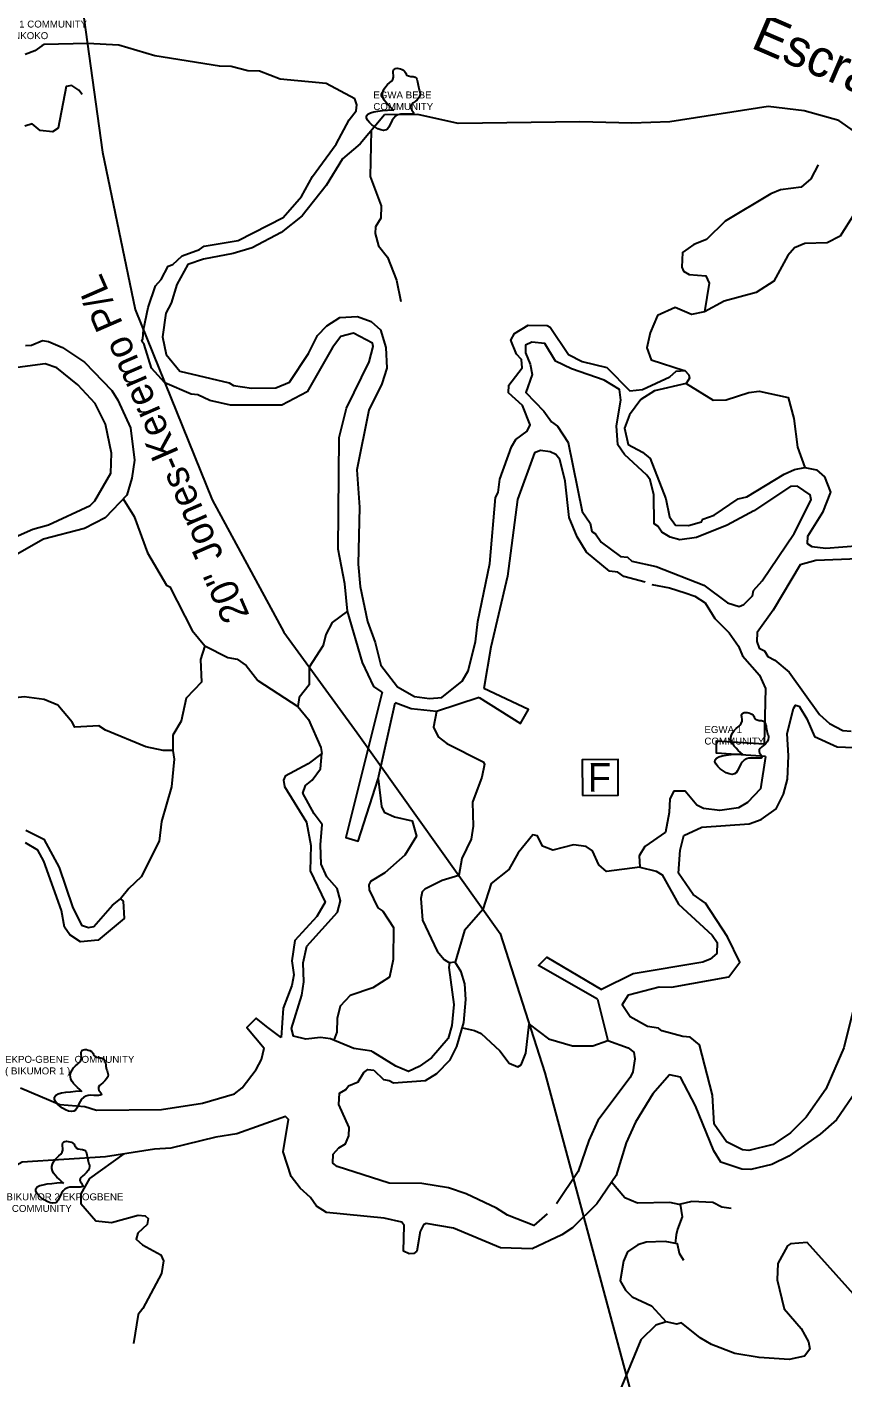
# Model space of a CAD drawing. Header units: metres. Extents: x 321186 to 621985, y 106829 to 204599.
# Drawn here: x 333223 to 337609, y 173789 to 181049 of the extents above; entities that cross this region are included whole.
import ezdxf
from ezdxf.enums import TextEntityAlignment as Align

# ---------------------------------------------------------------- set-up
doc = ezdxf.new("R2010")
doc.units = ezdxf.units.M
doc.header["$MEASUREMENT"] = 0
doc.layers.get('0').update_dxf_attribs({"linetype": 'CONTINUOUS'})
for name, color, linetype in [('13', 7, 'CONTINUOUS'), ('17', 7, 'CONTINUOUS'), ('18', 7, 'CONTINUOUS'), ('8', 7, 'CONTINUOUS')]:
    doc.layers.add(name, color=color, linetype=linetype)
doc.styles.get("Standard").update_dxf_attribs({"font": 'txt', "height": 0.2})

# ---------------------------------------------------------------- blocks, each defined once
blk = doc.blocks.new('FLWSTN')
at = {"layer": '13', "color": 7, "linetype": 'Continuous'}
blk.add_lwpolyline([(-94.8, -97.3), (97.2, -95.2), (95.2, 96.8), (-96.8, 94.7), (-94.8, -97.3)], dxfattribs=at)
blk.add_text('F', height=153.6, rotation=0.61379, dxfattribs=at).set_placement((-4.1, 0), align=Align.MIDDLE)

msp = doc.modelspace()

# ---------------------------------------------------------------- linework, layer by layer
for points in [[(335196.9, 180600.5), (335133.2, 180691.7), (335161.1, 180739.3), (335192.9, 180779), (335192.9, 180818.7), (335252.5, 180810.7), (335264.4, 180790.9), (335308.2, 180779), (335328.1, 180719.5), (335336, 180691.7), (335308.2, 180648.1), (335284.3, 180616.3), (335300.2, 180588.6), (335216.7, 180576.7), (335152.3, 180495.5), (335047.5, 180560.2), (335188.9, 180604.4)], [(337070.1, 177139.7), (337006.5, 177231), (337034.3, 177278.6), (337066.1, 177318.3), (337066.1, 177358), (337125.7, 177350), (337137.7, 177330.2), (337181.4, 177318.3), (337201.3, 177258.8), (337209.2, 177231), (337181.4, 177187.4), (337157.5, 177155.6), (337173.4, 177127.8), (337090, 177115.9), (337025.5, 177034.8), (336920.7, 177099.5), (337062.1, 177143.7)], [(333519, 175327.6), (333455.4, 175418.8), (333483.2, 175466.4), (333515, 175506.1), (333515, 175545.8), (333574.6, 175537.8), (333586.6, 175518), (333630.3, 175506.1), (333650.2, 175446.6), (333658.1, 175418.8), (333630.3, 175375.2), (333606.4, 175343.4), (333622.3, 175315.7), (333538.8, 175303.8), (333474.4, 175222.6), (333369.6, 175287.3), (333511, 175331.5)], [(333419.6, 174834.9), (333356, 174926.1), (333383.8, 174973.7), (333415.6, 175013.4), (333415.6, 175053.1), (333475.3, 175045.1), (333487.2, 175025.3), (333530.9, 175013.4), (333550.8, 174953.9), (333558.7, 174926.1), (333530.9, 174882.5), (333507.1, 174850.7), (333523, 174823), (333439.5, 174811.1), (333375, 174729.9), (333270.2, 174794.6), (333411.6, 174838.8)]]:
    msp.add_spline(points, degree=3)
at = {"layer": '17', "color": 151, "linetype": 'Continuous'}
for points in [[(334995.3, 180631.5), (334985.5, 180662.5), (334831.4, 180745.8), (334582.9, 180768.6), (334473.1, 180811.3), (334410.1, 180814.2), (334319.6, 180836), (334256.6, 180838.7), (333910.4, 180894.8), (333717, 180951.4), (333547.5, 180959.7), (333314.2, 180955.6), (333302.7, 180947.5)], [(334995.3, 180631.5), (334985.5, 180662.5), (334831.4, 180745.8), (334582.9, 180768.6), (334473.1, 180811.3), (334410.1, 180814.2), (334319.6, 180836), (334256.6, 180838.7), (333910.4, 180894.8), (333717, 180951.4), (333547.5, 180959.7), (333314.2, 180955.6), (333302.7, 180947.5)], [(339433.2, 179410.6), (339074.9, 179692), (338823.8, 179829.4), (338574.3, 179938.5), (338554.8, 179958.4), (338500.5, 179977.3), (338194.7, 180134.8), (338060.8, 180233.6), (337850.7, 180359.4), (337764.3, 180421.2), (337716, 180442.3), (337670.2, 180487.4), (337585.7, 180546.1), (337399.7, 180599.2), (337206.9, 180621.2), (336678.4, 180539.9), (336474.2, 180532.4), (336194.6, 180539), (335540, 180530.6), (335324, 180578.5), (335143.6, 180577.6)], [(339433.2, 179410.6), (339074.9, 179692), (338823.8, 179829.4), (338574.3, 179938.5), (338554.8, 179958.4), (338500.5, 179977.3), (338194.7, 180134.8), (338060.8, 180233.6), (337850.7, 180359.4), (337764.3, 180421.2), (337716, 180442.3), (337670.2, 180487.4), (337585.7, 180546.1), (337399.7, 180599.2), (337206.9, 180621.2), (336678.4, 180539.9), (336474.2, 180532.4), (336194.6, 180539), (335540, 180530.6), (335324, 180578.5), (335143.6, 180577.6)], [(337849.5, 176005.1), (337741.2, 175930.9), (337710.3, 175896), (337664.1, 175765.3), (337614.2, 175563.2), (337517.2, 175340.4), (337410.9, 175190.4), (337327, 175106.8), (337232.9, 175044.6), (337102.7, 175012.1), (337068.3, 175014.2), (336983.3, 175058.6), (336916.2, 175153.5), (336907.7, 175309.4), (336836.9, 175579.8), (336787.7, 175620.7), (336747.4, 175623.3), (336635.7, 175655.3), (336619.5, 175667.6), (336616.3, 175668.1)], [(337849.5, 176005.1), (337741.2, 175930.9), (337710.3, 175896), (337664.1, 175765.3), (337614.2, 175563.2), (337517.2, 175340.4), (337410.9, 175190.4), (337327, 175106.8), (337232.9, 175044.6), (337102.7, 175012.1), (337068.3, 175014.2), (336983.3, 175058.6), (336916.2, 175153.5), (336907.7, 175309.4), (336836.9, 175579.8), (336787.7, 175620.7), (336747.4, 175623.3), (336635.7, 175655.3), (336619.5, 175667.6), (336616.3, 175668.1)], [(336288.8, 175824.8), (336344.6, 175602), (336454.9, 175562.6), (336485.2, 175539.3), (336489.6, 175504), (336479.3, 175433.9), (336465.6, 175403.2), (336291.5, 175171.9), (336241.8, 175064.7), (336185.7, 174898.4), (336068.9, 174724.4)], [(336288.8, 175824.8), (336344.6, 175602), (336454.9, 175562.6), (336485.2, 175539.3), (336489.6, 175504), (336479.3, 175433.9), (336465.6, 175403.2), (336291.5, 175171.9), (336241.8, 175064.7), (336185.7, 174898.4), (336068.9, 174724.4)], [(336616.3, 175668.1), (336557.3, 175677.6), (336464.1, 175729.2), (336421.2, 175793.7)], [(336616.3, 175668.1), (336557.3, 175677.6), (336464.1, 175729.2), (336421.2, 175793.7)], [(335083.8, 175540.8), (335076.8, 175545.2), (334979.2, 175559.4), (334854.7, 175612.2), (334801, 175618.6), (334720.5, 175609.5), (334655.6, 175626.1), (334655.6, 175626.3)], [(335083.8, 175540.8), (335076.8, 175545.2), (334979.2, 175559.4), (334854.7, 175612.2), (334801, 175618.6), (334720.5, 175609.5), (334655.6, 175626.1), (334655.6, 175626.3)], [(333293.7, 175303), (333398.9, 175258.5), (333533.2, 175248.8), (333595.5, 175228.4), (333945.1, 175232.6), (334165.5, 175265.1), (334338.3, 175316), (334379.6, 175348.4), (334454, 175446.2), (334483, 175500.4), (334497.9, 175561.8)], [(333293.7, 175303), (333398.9, 175258.5), (333533.2, 175248.8), (333595.5, 175228.4), (333945.1, 175232.6), (334165.5, 175265.1), (334338.3, 175316), (334379.6, 175348.4), (334454, 175446.2), (334483, 175500.4), (334497.9, 175561.8)], [(336019.1, 174671.1), (335947.5, 174609.1), (335806.1, 174664), (335745.9, 174702.4), (335583.8, 174779.5), (335488.7, 174810.3), (335344.2, 174834.6), (335169.8, 174836.2), (334890.1, 174925.7), (334866.4, 174943.8), (334868.3, 174992), (334898.2, 175026.1), (334934.2, 175047.3), (334952, 175090.3), (334953.8, 175134.9), (334899.6, 175258), (334902.1, 175318.9), (334936.4, 175339.3), (334950.7, 175358.9), (335002, 175380.9), (335033.8, 175431.5), (335055, 175446.6), (335086.3, 175442.7)], [(336019.1, 174671.1), (335947.5, 174609.1), (335806.1, 174664), (335745.9, 174702.4), (335583.8, 174779.5), (335488.7, 174810.3), (335344.2, 174834.6), (335169.8, 174836.2), (334890.1, 174925.7), (334866.4, 174943.8), (334868.3, 174992), (334898.2, 175026.1), (334934.2, 175047.3), (334952, 175090.3), (334953.8, 175134.9), (334899.6, 175258), (334902.1, 175318.9), (334936.4, 175339.3), (334950.7, 175358.9), (335002, 175380.9), (335033.8, 175431.5), (335055, 175446.6), (335086.3, 175442.7)], [(337679.6, 175330.2), (337574, 175176.5), (337486, 175098.8), (337317, 174980.5), (337226.9, 174937), (337112.8, 174908.8), (337064.3, 174910.7), (336952.4, 174948), (336913.9, 175009.7), (336816.4, 175250.8), (336735.2, 175405.7), (336675.8, 175418.1), (336585.9, 175315.7), (336493.1, 175163.3), (336442.8, 175053.1), (336388.8, 174877.2), (336285.6, 174724.4), (336154.6, 174596.1), (336096.9, 174557.6), (335937.7, 174483.5), (335767.1, 174488), (335514.4, 174594.1), (335367.7, 174619.4), (335363.9, 174617.3)], [(337679.6, 175330.2), (337574, 175176.5), (337486, 175098.8), (337317, 174980.5), (337226.9, 174937), (337112.8, 174908.8), (337064.3, 174910.7), (336952.4, 174948), (336913.9, 175009.7), (336816.4, 175250.8), (336735.2, 175405.7), (336675.8, 175418.1), (336585.9, 175315.7), (336493.1, 175163.3), (336442.8, 175053.1), (336388.8, 174877.2), (336285.6, 174724.4), (336154.6, 174596.1), (336096.9, 174557.6), (335937.7, 174483.5), (335767.1, 174488), (335514.4, 174594.1), (335367.7, 174619.4), (335363.9, 174617.3)], [(335237.7, 174626), (335142.8, 174648.2), (334832.7, 174678.7), (334777.8, 174712.7), (334746.4, 174758.8), (334691.3, 174809.1), (334641.9, 174871.4), (334599.8, 175003.8), (334627.5, 175177.3), (334611.3, 175193.9), (334350.1, 175100.2), (334237.1, 175082.6), (333995, 175023.3), (333908, 175018.3), (333644.9, 174977.8), (333196.1, 174948), (332933, 174802.5), (332841.7, 174725.3), (332631.5, 174505.5), (332587.5, 174408.3), (332601.3, 174394)], [(335237.7, 174626), (335142.8, 174648.2), (334832.7, 174678.7), (334777.8, 174712.7), (334746.4, 174758.8), (334691.3, 174809.1), (334641.9, 174871.4), (334599.8, 175003.8), (334627.5, 175177.3), (334611.3, 175193.9), (334350.1, 175100.2), (334237.1, 175082.6), (333995, 175023.3), (333908, 175018.3), (333644.9, 174977.8), (333196.1, 174948), (332933, 174802.5), (332841.7, 174725.3), (332631.5, 174505.5), (332587.5, 174408.3), (332601.3, 174394)]]:
    msp.add_lwpolyline(points, dxfattribs=at)
at = {"layer": '18', "color": 143, "linetype": 'Continuous'}
for points in [[(333302.7, 180947.5), (333264.9, 180920.7), (333211.8, 180900.4)], [(333302.7, 180947.5), (333264.9, 180920.7), (333211.8, 180900.4)], [(333519.8, 180686.8), (333501.8, 180710.3), (333463.4, 180734), (333433.2, 180728.9), (333390, 180505.2), (333359.7, 180485.2), (333292.7, 180492.9), (333251, 180528.6), (333211.3, 180516)], [(333519.8, 180686.8), (333501.8, 180710.3), (333463.4, 180734), (333433.2, 180728.9), (333390, 180505.2), (333359.7, 180485.2), (333292.7, 180492.9), (333251, 180528.6), (333211.3, 180516)], [(335131.2, 177474.7), (335087.1, 177505.2), (335025.7, 177633.4), (334945.7, 177909.5), (334930.6, 178057.4), (334895.7, 178243.1), (334901.1, 178842.9), (334939.2, 179000.5), (335061.2, 179249.7), (335083.8, 179331.3), (335080.4, 179349.7), (334976.9, 179404.2), (334910.1, 179386), (334865.1, 179326.7), (334728.6, 179088.9), (334591.5, 179016.2), (334315.6, 179015.9), (334206, 179040.9), (334141.3, 179072.2), (334105.1, 179075.4), (333963.8, 179137.3), (333892.1, 179216.2), (333852.8, 179342.8), (333839.9, 179359.8), (333845.6, 179373.8), (333849.1, 179420.9), (333872.9, 179541.5), (333913, 179657.4), (333942.8, 179691.5), (333981.5, 179764), (334005.8, 179772.7), (334056.8, 179819.5), (334149.3, 179852.9), (334174, 179871.8), (334357.7, 179901.1), (334598.9, 180025.4), (334698.8, 180137.4), (334756.8, 180245.1), (334884.5, 180420), (334954.3, 180550.4), (334991.2, 180598.1), (334995.3, 180631.5)], [(335131.2, 177474.7), (335087.1, 177505.2), (335025.7, 177633.4), (334945.7, 177909.5), (334930.6, 178057.4), (334895.7, 178243.1), (334901.1, 178842.9), (334939.2, 179000.5), (335061.2, 179249.7), (335083.8, 179331.3), (335080.4, 179349.7), (334976.9, 179404.2), (334910.1, 179386), (334865.1, 179326.7), (334728.6, 179088.9), (334591.5, 179016.2), (334315.6, 179015.9), (334206, 179040.9), (334141.3, 179072.2), (334105.1, 179075.4), (333963.8, 179137.3), (333892.1, 179216.2), (333852.8, 179342.8), (333839.9, 179359.8), (333845.6, 179373.8), (333849.1, 179420.9), (333872.9, 179541.5), (333913, 179657.4), (333942.8, 179691.5), (333981.5, 179764), (334005.8, 179772.7), (334056.8, 179819.5), (334149.3, 179852.9), (334174, 179871.8), (334357.7, 179901.1), (334598.9, 180025.4), (334698.8, 180137.4), (334756.8, 180245.1), (334884.5, 180420), (334954.3, 180550.4), (334991.2, 180598.1), (334995.3, 180631.5)], [(335143.6, 180577.6), (335012.9, 180421.2), (334918.2, 180340.5), (334830.8, 180197.6), (334702.3, 180034.3), (334588, 179945.2), (334433, 179861.7), (334331, 179831.4), (334171.7, 179802.1), (334087.7, 179773), (334027.1, 179664.9), (333996.8, 179564.9), (333968.9, 179510.9), (333950.6, 179383.5), (333970.9, 179289.7), (334044, 179198.7), (334309.8, 179136.1), (334332.2, 179122.9), (334429.1, 179108.5), (334559.6, 179109.1), (334633.2, 179141.2), (334736.3, 179294.7), (334784.3, 179390.4), (334834.6, 179442.4), (334904.4, 179487.9), (334999.3, 179493.4), (335073, 179466.7), (335121.9, 179421.9), (335152.2, 179326.6), (335156.6, 179216), (335130.4, 179130.9), (335060.2, 178989.5), (334996.2, 178668.5), (335009, 178469.1), (335002.6, 178161.7), (335012.6, 178042.8), (335052, 177854), (335093.5, 177740.6), (335124.6, 177619.6), (335213.6, 177503.5), (335305.2, 177452), (335385.9, 177440.6), (335453, 177445.7), (335561.3, 177532.9), (335594.8, 177589.9), (335633.3, 177744.5), (335646, 177853.5), (335710.8, 178165), (335740.6, 178521.2), (335754.8, 178548.3), (335763.3, 178619.3), (335826.6, 178792.7), (335851, 178831.7), (335911, 178877.3), (335927.4, 178911), (335885.5, 179014.1), (335811.2, 179083.6), (335812.6, 179124.8), (335884.9, 179217.1), (335880.3, 179261.3), (335853.8, 179290.9), (335822.5, 179365.5), (335843.2, 179402.7), (335915.7, 179446.4), (336017.8, 179445.4), (336034.6, 179436.7), (336133.6, 179288.2), (336206.5, 179251), (336338.9, 179219.9), (336463.6, 179093.5), (336530.2, 179100.7), (336678.7, 179168.2), (336711.7, 179199.8), (336757.8, 179202.9), (336779.5, 179180), (336783.3, 179161.5), (336765.2, 179133.3), (336595.4, 179093.8), (336522, 179046.9), (336461.7, 178965.2), (336434.9, 178893.6), (336434.9, 178893.6), (336453.4, 178804.9), (336531.3, 178764.2), (336573.1, 178729.5), (336656.2, 178513), (336676, 178417), (336709.2, 178371.4), (336779, 178369.5), (336847.4, 178390.1), (336855.4, 178404.4), (336917.2, 178426.5), (337044.6, 178512.5), (337092.3, 178525), (337292.1, 178646.6), (337348.1, 178670.8), (337402.9, 178681.7), (337466.7, 178669.3), (337509.7, 178631.3), (337541.1, 178549.3), (337499.2, 178439.4), (337417.9, 178310.1), (337416.5, 178273.9), (337442.1, 178256.6), (337516.6, 178247.9), (337699.4, 178262.5)], [(335143.6, 180577.6), (335012.9, 180421.2), (334918.2, 180340.5), (334830.8, 180197.6), (334702.3, 180034.3), (334588, 179945.2), (334433, 179861.7), (334331, 179831.4), (334171.7, 179802.1), (334087.7, 179773), (334027.1, 179664.9), (333996.8, 179564.9), (333968.9, 179510.9), (333950.6, 179383.5), (333970.9, 179289.7), (334044, 179198.7), (334309.8, 179136.1), (334332.2, 179122.9), (334429.1, 179108.5), (334559.6, 179109.1), (334633.2, 179141.2), (334736.3, 179294.7), (334784.3, 179390.4), (334834.6, 179442.4), (334904.4, 179487.9), (334999.3, 179493.4), (335073, 179466.7), (335121.9, 179421.9), (335152.2, 179326.6), (335156.6, 179216), (335130.4, 179130.9), (335060.2, 178989.5), (334996.2, 178668.5), (335009, 178469.1), (335002.6, 178161.7), (335012.6, 178042.8), (335052, 177854), (335093.5, 177740.6), (335124.6, 177619.6), (335213.6, 177503.5), (335305.2, 177452), (335385.9, 177440.6), (335453, 177445.7), (335561.3, 177532.9), (335594.8, 177589.9), (335633.3, 177744.5), (335646, 177853.5), (335710.8, 178165), (335740.6, 178521.2), (335754.8, 178548.3), (335763.3, 178619.3), (335826.6, 178792.7), (335851, 178831.7), (335911, 178877.3), (335927.4, 178911), (335885.5, 179014.1), (335811.2, 179083.6), (335812.6, 179124.8), (335884.9, 179217.1), (335880.3, 179261.3), (335853.8, 179290.9), (335822.5, 179365.5), (335843.2, 179402.7), (335915.7, 179446.4), (336017.8, 179445.4), (336034.6, 179436.7), (336133.6, 179288.2), (336206.5, 179251), (336338.9, 179219.9), (336463.6, 179093.5), (336530.2, 179100.7), (336678.7, 179168.2), (336711.7, 179199.8), (336757.8, 179202.9), (336779.5, 179180), (336783.3, 179161.5), (336765.2, 179133.3), (336595.4, 179093.8), (336522, 179046.9), (336461.7, 178965.2), (336434.9, 178893.6), (336434.9, 178893.6), (336453.4, 178804.9), (336531.3, 178764.2), (336573.1, 178729.5), (336656.2, 178513), (336676, 178417), (336709.2, 178371.4), (336779, 178369.5), (336847.4, 178390.1), (336855.4, 178404.4), (336917.2, 178426.5), (337044.6, 178512.5), (337092.3, 178525), (337292.1, 178646.6), (337348.1, 178670.8), (337402.9, 178681.7), (337466.7, 178669.3), (337509.7, 178631.3), (337541.1, 178549.3), (337499.2, 178439.4), (337417.9, 178310.1), (337416.5, 178273.9), (337442.1, 178256.6), (337516.6, 178247.9), (337699.4, 178262.5)], [(335071.9, 180491.8), (335066.7, 180246), (335125.7, 180087), (335124.8, 180022.4), (335096.1, 179975.7), (335094.5, 179939.2), (335112.5, 179872.9), (335160.4, 179811.9), (335208.7, 179689.2), (335231.6, 179573.8)], [(335071.9, 180491.8), (335066.7, 180246), (335125.7, 180087), (335124.8, 180022.4), (335096.1, 179975.7), (335094.5, 179939.2), (335112.5, 179872.9), (335160.4, 179811.9), (335208.7, 179689.2), (335231.6, 179573.8)], [(337475.8, 180307.7), (337436.2, 180232.3), (337383.9, 180188.9), (337273.5, 180174.5), (337220.6, 180152.6), (336975.8, 180005.5), (336875.2, 179907.1), (336807.9, 179880.7), (336745.9, 179837.6), (336742.9, 179758.1), (336751.3, 179736.1), (336782.3, 179719.2), (336871.8, 179711.2), (336889.7, 179671.8), (336864.8, 179517.6)], [(337475.8, 180307.7), (337436.2, 180232.3), (337383.9, 180188.9), (337273.5, 180174.5), (337220.6, 180152.6), (336975.8, 180005.5), (336875.2, 179907.1), (336807.9, 179880.7), (336745.9, 179837.6), (336742.9, 179758.1), (336751.3, 179736.1), (336782.3, 179719.2), (336871.8, 179711.2), (336889.7, 179671.8), (336864.8, 179517.6)], [(337788.3, 180140.9), (337742.2, 180125), (337671.2, 180046.2), (337593.1, 179924.1), (337524.4, 179889.2), (337403.6, 179885.5), (337348.2, 179861.7), (337313.2, 179821), (337236.2, 179682.8), (337142.9, 179622), (336969.9, 179576.2), (336864.8, 179517.6), (336793.7, 179504.2), (336707, 179541), (336611.1, 179498.4), (336572.7, 179404.9), (336554.4, 179325.2), (336577.7, 179259.8), (336754.9, 179202.7)], [(337788.3, 180140.9), (337742.2, 180125), (337671.2, 180046.2), (337593.1, 179924.1), (337524.4, 179889.2), (337403.6, 179885.5), (337348.2, 179861.7), (337313.2, 179821), (337236.2, 179682.8), (337142.9, 179622), (336969.9, 179576.2), (336864.8, 179517.6), (336793.7, 179504.2), (336707, 179541), (336611.1, 179498.4), (336572.7, 179404.9), (336554.4, 179325.2), (336577.7, 179259.8), (336754.9, 179202.7)], [(333215, 179337.7), (333246.6, 179339.4), (333306.2, 179363.5), (333338.4, 179359.4), (333412.6, 179325.8), (333530.9, 179247.9), (333677.9, 179094.9), (333711.3, 179043.8), (333778.1, 178894.4), (333799.8, 178720.7), (333786.7, 178624.3), (333759.5, 178533.2), (333642.8, 178412), (333530.9, 178354), (333311.8, 178296.7), (333119.7, 178186.5)], [(333215, 179337.7), (333246.6, 179339.4), (333306.2, 179363.5), (333338.4, 179359.4), (333412.6, 179325.8), (333530.9, 179247.9), (333677.9, 179094.9), (333711.3, 179043.8), (333778.1, 178894.4), (333799.8, 178720.7), (333786.7, 178624.3), (333759.5, 178533.2), (333642.8, 178412), (333530.9, 178354), (333311.8, 178296.7), (333119.7, 178186.5)], [(337346.1, 178327.4), (337437.4, 178508.3), (337432.6, 178534), (337365, 178582.3), (337326.5, 178579.8), (337130, 178448), (336985.6, 178371.9), (336821, 178305.9), (336731.3, 178293.6), (336679.6, 178307.7), (336635.2, 178333.6), (336614.2, 178366.5), (336593.6, 178379.4), (336592.2, 178535.3), (336572.1, 178615.5), (336554.5, 178641.3), (336433.8, 178752.2), (336397.8, 178802.7), (336391.7, 178905.9), (336414.6, 179043.6), (336407.7, 179100.4), (336324.7, 179151.4), (336150, 179212.8), (336063.6, 179253.4), (336006.3, 179348.6), (335935.8, 179354.6), (335902.9, 179338.4), (335901.3, 179298.3), (335926.4, 179237.9), (335937.1, 179181.3), (335904.6, 179084.1), (336000.6, 178984.2), (336042.6, 178927), (336073.9, 178903.7), (336132.3, 178816.3), (336206.2, 178445.4), (336249.3, 178382.1), (336258.8, 178338.6), (336278.6, 178325.2), (336308.4, 178281), (336413.6, 178204.3), (336450.5, 178199.9), (336474.5, 178178.8), (336604.5, 178150.6), (336860.5, 178050.2), (336988.5, 177955.1), (337050.1, 177935.4), (337075.6, 177946.3), (337122.8, 177992.5), (337127.2, 178019.9), (337174.9, 178071.9), (337346.1, 178327.4)], [(337346.1, 178327.4), (337437.4, 178508.3), (337432.6, 178534), (337365, 178582.3), (337326.5, 178579.8), (337130, 178448), (336985.6, 178371.9), (336821, 178305.9), (336731.3, 178293.6), (336679.6, 178307.7), (336635.2, 178333.6), (336614.2, 178366.5), (336593.6, 178379.4), (336592.2, 178535.3), (336572.1, 178615.5), (336554.5, 178641.3), (336433.8, 178752.2), (336397.8, 178802.7), (336391.7, 178905.9), (336414.6, 179043.6), (336407.7, 179100.4), (336324.7, 179151.4), (336150, 179212.8), (336063.6, 179253.4), (336006.3, 179348.6), (335935.8, 179354.6), (335902.9, 179338.4), (335901.3, 179298.3), (335926.4, 179237.9), (335937.1, 179181.3), (335904.6, 179084.1), (336000.6, 178984.2), (336042.6, 178927), (336073.9, 178903.7), (336132.3, 178816.3), (336206.2, 178445.4), (336249.3, 178382.1), (336258.8, 178338.6), (336278.6, 178325.2), (336308.4, 178281), (336413.6, 178204.3), (336450.5, 178199.9), (336474.5, 178178.8), (336604.5, 178150.6), (336860.5, 178050.2), (336988.5, 177955.1), (337050.1, 177935.4), (337075.6, 177946.3), (337122.8, 177992.5), (337127.2, 178019.9), (337174.9, 178071.9), (337346.1, 178327.4)], [(333113, 178286.9), (333254.7, 178349.7), (333338.7, 178374.5), (333562.6, 178478.1), (333587.7, 178503.5), (333673.9, 178652.1), (333677.5, 178758.2), (333644.6, 178914.3), (333589.4, 179025.7), (333495.7, 179126.6), (333383, 179216.9), (333320.2, 179238.5), (333171.2, 179219.5)], [(333113, 178286.9), (333254.7, 178349.7), (333338.7, 178374.5), (333562.6, 178478.1), (333587.7, 178503.5), (333673.9, 178652.1), (333677.5, 178758.2), (333644.6, 178914.3), (333589.4, 179025.7), (333495.7, 179126.6), (333383, 179216.9), (333320.2, 179238.5), (333171.2, 179219.5)], [(336765.2, 179133.3), (336911.7, 179042.8), (336980.5, 179045.2), (337103.3, 179084.8), (337157.8, 179091.1), (337313.9, 179057.5), (337344, 178945.9), (337363.7, 178791.8), (337402.9, 178681.7)], [(336765.2, 179133.3), (336911.7, 179042.8), (336980.5, 179045.2), (337103.3, 179084.8), (337157.8, 179091.1), (337313.9, 179057.5), (337344, 178945.9), (337363.7, 178791.8), (337402.9, 178681.7)], [(336545.4, 178065.5), (336431, 178096.9), (336399.3, 178119.8), (336352.8, 178125.5), (336230.5, 178226.7), (336180.3, 178309), (336136.5, 178413.3), (336116, 178608.9), (336087.3, 178725.1), (336064.9, 178751.4), (336035.6, 178766.6), (335983.2, 178772.7), (335949.8, 178761.4), (335859, 178509.6), (335806.1, 178097), (335715.8, 177716.3), (335678.1, 177494.4)], [(336545.4, 178065.5), (336431, 178096.9), (336399.3, 178119.8), (336352.8, 178125.5), (336230.5, 178226.7), (336180.3, 178309), (336136.5, 178413.3), (336116, 178608.9), (336087.3, 178725.1), (336064.9, 178751.4), (336035.6, 178766.6), (335983.2, 178772.7), (335949.8, 178761.4), (335859, 178509.6), (335806.1, 178097), (335715.8, 177716.3), (335678.1, 177494.4)], [(333739.6, 178512.5), (333798.3, 178418.6), (333869.4, 178223.4), (333971.8, 178048.7), (333989.5, 178040.1), (334110.6, 177805), (334177.8, 177723.5), (334301.3, 177660), (334352.5, 177652), (334400.5, 177617.9), (334462.5, 177537.4), (334677.5, 177397.8), (334736, 177327.2), (334802.5, 177177.5), (334806.6, 177144.3)], [(333739.6, 178512.5), (333798.3, 178418.6), (333869.4, 178223.4), (333971.8, 178048.7), (333989.5, 178040.1), (334110.6, 177805), (334177.8, 177723.5), (334301.3, 177660), (334352.5, 177652), (334400.5, 177617.9), (334462.5, 177537.4), (334677.5, 177397.8), (334736, 177327.2), (334802.5, 177177.5), (334806.6, 177144.3)], [(337692.3, 178190.9), (337462.2, 178182.5), (337379.3, 178159.1), (337233.8, 177914.9), (337146.7, 177795.3), (337146.2, 177747.1), (337159.1, 177710.2), (337186.7, 177695.8), (337204.5, 177666.5), (337242.7, 177646.9), (337319.1, 177581.1), (337482.8, 177355.2), (337535.8, 177305.8), (337608.7, 177267.7), (337653.2, 177265.6)], [(337692.3, 178190.9), (337462.2, 178182.5), (337379.3, 178159.1), (337233.8, 177914.9), (337146.7, 177795.3), (337146.2, 177747.1), (337159.1, 177710.2), (337186.7, 177695.8), (337204.5, 177666.5), (337242.7, 177646.9), (337319.1, 177581.1), (337482.8, 177355.2), (337535.8, 177305.8), (337608.7, 177267.7), (337653.2, 177265.6)], [(336581.4, 178052.4), (336676.6, 178034.7), (336759.7, 178007.7), (336813.1, 177991), (336867.4, 177953.9), (336919.3, 177869.6), (336996.7, 177792.7), (337046.4, 177721.4), (337069.5, 177670.5), (337159.2, 177565.6), (337191.7, 177494.6), (337184.8, 177196.3)], [(336581.4, 178052.4), (336676.6, 178034.7), (336759.7, 178007.7), (336813.1, 177991), (336867.4, 177953.9), (336919.3, 177869.6), (336996.7, 177792.7), (337046.4, 177721.4), (337069.5, 177670.5), (337159.2, 177565.6), (337191.7, 177494.6), (337184.8, 177196.3)], [(334945.7, 177909.5), (334863.1, 177849.7), (334829.6, 177784.5), (334814.1, 177725.2), (334740, 177608.9), (334738.7, 177514.7), (334684.6, 177446.3), (334677.5, 177397.8)], [(334945.7, 177909.5), (334863.1, 177849.7), (334829.6, 177784.5), (334814.1, 177725.2), (334740, 177608.9), (334738.7, 177514.7), (334684.6, 177446.3), (334677.5, 177397.8)], [(334177.8, 177723.5), (334155.2, 177649.5), (334161.1, 177527.6), (334077.2, 177441.5), (334050.4, 177319.5), (334006.9, 177243.2), (334007.2, 177161.2), (334013.4, 177115.1), (333999.9, 176966.5), (333945.6, 176780.1), (333932.4, 176674.4), (333835.6, 176482.8), (333770.5, 176419.6), (333725.4, 176364.7)], [(334177.8, 177723.5), (334155.2, 177649.5), (334161.1, 177527.6), (334077.2, 177441.5), (334050.4, 177319.5), (334006.9, 177243.2), (334007.2, 177161.2), (334013.4, 177115.1), (333999.9, 176966.5), (333945.6, 176780.1), (333932.4, 176674.4), (333835.6, 176482.8), (333770.5, 176419.6), (333725.4, 176364.7)], [(334007.2, 177161.2), (333955.3, 177160.6), (333862.1, 177181.2), (333643.7, 177269.9), (333609, 177293.1), (333478.7, 177285.8), (333465.5, 177313.6), (333389, 177404.7), (333315, 177434.8), (333206.6, 177448.9), (332996.7, 177425), (332913, 177432.2), (332885.3, 177456.1), (332795.4, 177486.9)], [(334007.2, 177161.2), (333955.3, 177160.6), (333862.1, 177181.2), (333643.7, 177269.9), (333609, 177293.1), (333478.7, 177285.8), (333465.5, 177313.6), (333389, 177404.7), (333315, 177434.8), (333206.6, 177448.9), (332996.7, 177425), (332913, 177432.2), (332885.3, 177456.1), (332795.4, 177486.9)], [(335131.2, 177474.7), (334935.6, 176694.2), (335002.4, 176674.5), (335109.4, 177009), (335201.3, 177416.8)], [(335131.2, 177474.7), (334935.6, 176694.2), (335002.4, 176674.5), (335109.4, 177009), (335201.3, 177416.8)], [(335653, 177445.3), (335423.5, 177369.8), (335287.2, 177385.4), (335201.3, 177416.8)], [(335653, 177445.3), (335423.5, 177369.8), (335287.2, 177385.4), (335201.3, 177416.8)], [(335653, 177445.3), (335874.5, 177305.9), (335918.4, 177381.9), (335678.1, 177494.4)], [(335653, 177445.3), (335874.5, 177305.9), (335918.4, 177381.9), (335678.1, 177494.4)], [(335423.5, 177369.8), (335407.6, 177286.8), (335431.8, 177233.6), (335479.8, 177198.7), (335675.1, 177100.9), (335681, 177087.9), (335668.3, 177018.4), (335617.1, 176883.2), (335621.4, 176754.2), (335610.6, 176684.2), (335560, 176580.3), (335544, 176488.5), (335453.8, 176462.5), (335361.1, 176416.7), (335347.4, 176401.7), (335339.9, 176365.4), (335349.1, 176248.8), (335426.9, 176082.6), (335464.6, 176038), (335493.5, 176020.3)], [(335423.5, 177369.8), (335407.6, 177286.8), (335431.8, 177233.6), (335479.8, 177198.7), (335675.1, 177100.9), (335681, 177087.9), (335668.3, 177018.4), (335617.1, 176883.2), (335621.4, 176754.2), (335610.6, 176684.2), (335560, 176580.3), (335544, 176488.5), (335453.8, 176462.5), (335361.1, 176416.7), (335347.4, 176401.7), (335339.9, 176365.4), (335349.1, 176248.8), (335426.9, 176082.6), (335464.6, 176038), (335493.5, 176020.3)], [(336421.2, 175793.7), (336455.6, 175848.5), (336619.8, 175891.8), (336687.1, 175889.3), (336995.1, 175944.7), (337054.8, 176024), (336988.5, 176160.1), (336869.2, 176339.8), (336804, 176386.6), (336724.1, 176501), (336733.8, 176626.1), (336753.1, 176704.9), (336850.8, 176748.3), (337104.7, 176767.4), (337169.1, 176791), (337249.8, 176847.4), (337289.7, 176926), (337310.2, 177006.6), (337315.9, 177132.6), (337308.9, 177252.3), (337342.1, 177387.3), (337353.5, 177404.5), (337372.7, 177399.8), (337415.2, 177331.8), (337455.5, 177236.5), (337577.1, 177181.3), (337710, 177175)], [(336421.2, 175793.7), (336455.6, 175848.5), (336619.8, 175891.8), (336687.1, 175889.3), (336995.1, 175944.7), (337054.8, 176024), (336988.5, 176160.1), (336869.2, 176339.8), (336804, 176386.6), (336724.1, 176501), (336733.8, 176626.1), (336753.1, 176704.9), (336850.8, 176748.3), (337104.7, 176767.4), (337169.1, 176791), (337249.8, 176847.4), (337289.7, 176926), (337310.2, 177006.6), (337315.9, 177132.6), (337308.9, 177252.3), (337342.1, 177387.3), (337353.5, 177404.5), (337372.7, 177399.8), (337415.2, 177331.8), (337455.5, 177236.5), (337577.1, 177181.3), (337710, 177175)], [(337192, 177128), (336929.6, 177146.6), (336929.2, 177212.2), (337184.8, 177196.3)], [(337192, 177128), (336929.6, 177146.6), (336929.2, 177212.2), (337184.8, 177196.3)], [(334655.6, 175626.3), (334644.3, 175667.1), (334699.4, 175846.4), (334711, 175917.9), (334707.2, 176019.4), (334727.2, 176109.3), (334892.2, 176291.4), (334907.7, 176353), (334889.6, 176420.3), (334834.4, 176482.5), (334804.4, 176550.9), (334800.3, 176654.1), (334809.3, 176763.8), (334766.4, 176820.3), (334704.5, 176931.7), (334719.3, 176972.2), (334755.2, 177002.2), (334800.4, 177062.6), (334806.6, 177144.3), (334733.6, 177090.2), (334609.8, 177023.5), (334600.5, 177002.1), (334606.2, 176968.1), (334725.6, 176775.3), (334747.9, 176650.5), (334744.3, 176515.2), (334824.8, 176345.7), (334779.6, 176268.8), (334662.1, 176139.1), (334646.8, 176031.3), (334657.2, 175956.1), (334645.7, 175898.3), (334598.6, 175776.3), (334588.1, 175618.8)], [(334655.6, 175626.3), (334644.3, 175667.1), (334699.4, 175846.4), (334711, 175917.9), (334707.2, 176019.4), (334727.2, 176109.3), (334892.2, 176291.4), (334907.7, 176353), (334889.6, 176420.3), (334834.4, 176482.5), (334804.4, 176550.9), (334800.3, 176654.1), (334809.3, 176763.8), (334766.4, 176820.3), (334704.5, 176931.7), (334719.3, 176972.2), (334755.2, 177002.2), (334800.4, 177062.6), (334806.6, 177144.3), (334733.6, 177090.2), (334609.8, 177023.5), (334600.5, 177002.1), (334606.2, 176968.1), (334725.6, 176775.3), (334747.9, 176650.5), (334744.3, 176515.2), (334824.8, 176345.7), (334779.6, 176268.8), (334662.1, 176139.1), (334646.8, 176031.3), (334657.2, 175956.1), (334645.7, 175898.3), (334598.6, 175776.3), (334588.1, 175618.8)], [(337192, 177128), (337165, 176954.6), (337095.3, 176881.1), (337047.8, 176852.2), (336946.5, 176838.2), (336859.1, 176850.1), (336823.7, 176867.4), (336760.6, 176943.3), (336700, 176941.7), (336677.8, 176900.7), (336674.3, 176828.6), (336654.1, 176722.3), (336544.1, 176644.8), (336513.4, 176594.1), (336516.8, 176534.5), (336605.2, 176512.5), (336636.1, 176493.4), (336725.2, 176335.5), (336906.3, 176168.2), (336933.2, 176128.4), (336931.5, 176070), (336895.5, 176039.5), (336855.1, 176022.7), (336481.5, 175961.5), (336310.1, 175876.4)], [(337192, 177128), (337165, 176954.6), (337095.3, 176881.1), (337047.8, 176852.2), (336946.5, 176838.2), (336859.1, 176850.1), (336823.7, 176867.4), (336760.6, 176943.3), (336700, 176941.7), (336677.8, 176900.7), (336674.3, 176828.6), (336654.1, 176722.3), (336544.1, 176644.8), (336513.4, 176594.1), (336516.8, 176534.5), (336605.2, 176512.5), (336636.1, 176493.4), (336725.2, 176335.5), (336906.3, 176168.2), (336933.2, 176128.4), (336931.5, 176070), (336895.5, 176039.5), (336855.1, 176022.7), (336481.5, 175961.5), (336310.1, 175876.4)], [(335109.4, 177009), (335128.8, 176859.2), (335141.7, 176830.2), (335198.3, 176804.3), (335292.7, 176782.9), (335315.4, 176701), (335253.4, 176598.3), (335145.3, 176503.9), (335068.4, 176456.4), (335059.2, 176438.7), (335062.4, 176411.6), (335108.8, 176316.3), (335136.1, 176296.9), (335193.1, 176209.8), (335191, 176037), (335170.4, 175942.4), (335081, 175885.3), (334959.9, 175845.2), (334905.7, 175786.8), (334890.5, 175721.7), (334887.5, 175647.7), (334871.3, 175605.2)], [(335109.4, 177009), (335128.8, 176859.2), (335141.7, 176830.2), (335198.3, 176804.3), (335292.7, 176782.9), (335315.4, 176701), (335253.4, 176598.3), (335145.3, 176503.9), (335068.4, 176456.4), (335059.2, 176438.7), (335062.4, 176411.6), (335108.8, 176316.3), (335136.1, 176296.9), (335193.1, 176209.8), (335191, 176037), (335170.4, 175942.4), (335081, 175885.3), (334959.9, 175845.2), (334905.7, 175786.8), (334890.5, 175721.7), (334887.5, 175647.7), (334871.3, 175605.2)], [(333215.6, 176733.1), (333313.6, 176685.4), (333394.5, 176533.1), (333467.7, 176320.5), (333516.3, 176221.6), (333552.4, 176210.4), (333581.3, 176215.6), (333682.6, 176330.4), (333725.4, 176364.7), (333739.6, 176350.9), (333744, 176258.1), (333605.2, 176141.1), (333509.7, 176132.9), (333452.7, 176171.3), (333424.5, 176211.1), (333408.2, 176300.4), (333313.1, 176566.2), (333280.4, 176625.9), (333213.7, 176665.3)], [(333215.6, 176733.1), (333313.6, 176685.4), (333394.5, 176533.1), (333467.7, 176320.5), (333516.3, 176221.6), (333552.4, 176210.4), (333581.3, 176215.6), (333682.6, 176330.4), (333725.4, 176364.7), (333739.6, 176350.9), (333744, 176258.1), (333605.2, 176141.1), (333509.7, 176132.9), (333452.7, 176171.3), (333424.5, 176211.1), (333408.2, 176300.4), (333313.1, 176566.2), (333280.4, 176625.9), (333213.7, 176665.3)], [(336516.8, 176534.5), (336337.6, 176510.2), (336297.2, 176546.7), (336261.5, 176621.2), (336228.6, 176645.6), (336159.7, 176654.2), (336048.5, 176625.6), (335994.4, 176647.2), (335966.2, 176703), (335940.8, 176707.8), (335862.4, 176610.8), (335811.7, 176521.3), (335718.2, 176446.7), (335673.2, 176306.8), (335574.3, 176193.9), (335523.9, 176023.1)], [(336516.8, 176534.5), (336337.6, 176510.2), (336297.2, 176546.7), (336261.5, 176621.2), (336228.6, 176645.6), (336159.7, 176654.2), (336048.5, 176625.6), (335994.4, 176647.2), (335966.2, 176703), (335940.8, 176707.8), (335862.4, 176610.8), (335811.7, 176521.3), (335718.2, 176446.7), (335673.2, 176306.8), (335574.3, 176193.9), (335523.9, 176023.1)], [(336288.8, 175824.8), (335972.1, 176005.1), (336016.2, 176050.8), (336310.1, 175876.4)], [(336288.8, 175824.8), (335972.1, 176005.1), (336016.2, 176050.8), (336310.1, 175876.4)], [(335086.3, 175442.7), (335138.2, 175392.2), (335170.1, 175388.5), (335192.4, 175375), (335364.1, 175386.8), (335425.9, 175425.1), (335497.6, 175498.9), (335532.2, 175570.2), (335571.3, 175699.5), (335581.1, 175822.1), (335576.2, 175908), (335555.8, 175972.4), (335523.9, 176023.1), (335493.5, 176020.3), (335489.2, 175994.8), (335516.5, 175795.9), (335505.4, 175683.1), (335485.8, 175612.5), (335397, 175508.8), (335330.8, 175463.4), (335272.4, 175436.7), (335205.2, 175464.1), (335083.8, 175540.8)], [(335086.3, 175442.7), (335138.2, 175392.2), (335170.1, 175388.5), (335192.4, 175375), (335364.1, 175386.8), (335425.9, 175425.1), (335497.6, 175498.9), (335532.2, 175570.2), (335571.3, 175699.5), (335581.1, 175822.1), (335576.2, 175908), (335555.8, 175972.4), (335523.9, 176023.1), (335493.5, 176020.3), (335489.2, 175994.8), (335516.5, 175795.9), (335505.4, 175683.1), (335485.8, 175612.5), (335397, 175508.8), (335330.8, 175463.4), (335272.4, 175436.7), (335205.2, 175464.1), (335083.8, 175540.8)], [(334588.1, 175618.8), (334509.9, 175677.4), (334454.1, 175722.4), (334404.5, 175671.6), (334497.9, 175561.8)], [(334588.1, 175618.8), (334509.9, 175677.4), (334454.1, 175722.4), (334404.5, 175671.6), (334497.9, 175561.8)], [(335562.7, 175671), (335627.3, 175657), (335663.1, 175639.4), (335763.5, 175547.4), (335813.5, 175480.4), (335861.7, 175460.4), (335878.3, 175471.6), (335903.4, 175534.3), (335921.7, 175691.2), (336024.9, 175612.2), (336154.5, 175573.1), (336263.8, 175573.2), (336344.6, 175602)], [(335562.7, 175671), (335627.3, 175657), (335663.1, 175639.4), (335763.5, 175547.4), (335813.5, 175480.4), (335861.7, 175460.4), (335878.3, 175471.6), (335903.4, 175534.3), (335921.7, 175691.2), (336024.9, 175612.2), (336154.5, 175573.1), (336263.8, 175573.2), (336344.6, 175602)], [(333188.4, 175347.6), (333293.7, 175303)], [(333188.4, 175347.6), (333293.7, 175303)], [(333743.4, 174992.9), (333558.1, 174861.7), (333511.2, 174779), (333511.3, 174727), (333591.8, 174634.1), (333676.1, 174625.4), (333820.4, 174664.4), (333857.3, 174660.1), (333873.3, 174645.3), (333867.6, 174614.7), (333818.2, 174566.9), (333808.9, 174535.4), (333842.7, 174504.6), (333941.8, 174450.7), (333957, 174418.3), (333945.5, 174350.6), (333845.7, 174163.3), (333819.4, 174129.5), (333795.6, 173974.3)], [(333743.4, 174992.9), (333558.1, 174861.7), (333511.2, 174779), (333511.3, 174727), (333591.8, 174634.1), (333676.1, 174625.4), (333820.4, 174664.4), (333857.3, 174660.1), (333873.3, 174645.3), (333867.6, 174614.7), (333818.2, 174566.9), (333808.9, 174535.4), (333842.7, 174504.6), (333941.8, 174450.7), (333957, 174418.3), (333945.5, 174350.6), (333845.7, 174163.3), (333819.4, 174129.5), (333795.6, 173974.3)], [(337007.4, 174699.1), (336957.6, 174707.5), (336908.6, 174731.4), (336796.5, 174736.7), (336728.3, 174722.1), (336677.4, 174731.4), (336504, 174728.8), (336436.7, 174756.8), (336364.7, 174841.4)], [(337007.4, 174699.1), (336957.6, 174707.5), (336908.6, 174731.4), (336796.5, 174736.7), (336728.3, 174722.1), (336677.4, 174731.4), (336504, 174728.8), (336436.7, 174756.8), (336364.7, 174841.4)], [(336728.3, 174722.1), (336733, 174723.1), (336743.5, 174654.7), (336719.7, 174588.3), (336711.8, 174558.9), (336706.2, 174512.4)], [(336728.3, 174722.1), (336733, 174723.1), (336743.5, 174654.7), (336719.7, 174588.3), (336711.8, 174558.9), (336706.2, 174512.4)], [(335363.9, 174617.3), (335353.1, 174611.2), (335335.9, 174575.4), (335317.2, 174470.7), (335302.7, 174458), (335276.7, 174455.7), (335245.5, 174471.1), (335250, 174608.2), (335237.8, 174626), (335237.7, 174626)], [(335363.9, 174617.3), (335353.1, 174611.2), (335335.9, 174575.4), (335317.2, 174470.7), (335302.7, 174458), (335276.7, 174455.7), (335245.5, 174471.1), (335250, 174608.2), (335237.8, 174626), (335237.7, 174626)], [(337835.7, 174133), (337680.9, 174221.7), (337416.4, 174516.6), (337326.5, 174509.3), (337311.1, 174498.8), (337259.3, 174404), (337255.1, 174316.1), (337292.4, 174161.3), (337383.4, 174055), (337424.3, 173982.6), (337430.9, 173944.3), (337401.1, 173907.2), (337319.4, 173888.5), (337157.4, 173899.1), (337028.2, 173921.3), (336901.2, 173969.1), (336841.6, 174004.4), (336739.9, 174085.7), (336715.2, 174079.1), (336657.7, 174091.5), (336603.5, 174073.3), (336522.3, 173994.8), (336399, 173695.8)], [(337835.7, 174133), (337680.9, 174221.7), (337416.4, 174516.6), (337326.5, 174509.3), (337311.1, 174498.8), (337259.3, 174404), (337255.1, 174316.1), (337292.4, 174161.3), (337383.4, 174055), (337424.3, 173982.6), (337430.9, 173944.3), (337401.1, 173907.2), (337319.4, 173888.5), (337157.4, 173899.1), (337028.2, 173921.3), (336901.2, 173969.1), (336841.6, 174004.4), (336739.9, 174085.7), (336715.2, 174079.1), (336657.7, 174091.5), (336603.5, 174073.3), (336522.3, 173994.8), (336399, 173695.8)], [(336754, 174421), (336730.2, 174457.8), (336719.6, 174509.9), (336652.8, 174522.5), (336549.9, 174519.2), (336506.8, 174505.4), (336450.3, 174466.8), (336428.2, 174416.5), (336410.6, 174310.4), (336438.8, 174261.3), (336476.1, 174224.6), (336578.8, 174177.5), (336657.7, 174091.5)], [(336754, 174421), (336730.2, 174457.8), (336719.6, 174509.9), (336652.8, 174522.5), (336549.9, 174519.2), (336506.8, 174505.4), (336450.3, 174466.8), (336428.2, 174416.5), (336410.6, 174310.4), (336438.8, 174261.3), (336476.1, 174224.6), (336578.8, 174177.5), (336657.7, 174091.5)]]:
    msp.add_lwpolyline(points, dxfattribs=at)
at = {"layer": '8', "color": 1, "linetype": 'Continuous'}
msp.add_lwpolyline([(328766.2, 187557), (328699.1, 186390.8), (330436.8, 185294.4), (331765.8, 184528.9), (333125.4, 183143.8), (333296.8, 182852.8), (333394, 182066.9), (333628.4, 180376), (333804.6, 179531), (334217.9, 178508.8), (334602.9, 177796.3), (334997.8, 177256.6), (335765.4, 176177.2), (336006.4, 175428), (336611.5, 173179.4), (336721.4, 172441.2), (336887.9, 170946.1), (336778.8, 169634.3), (336680.4, 169076.2)], dxfattribs=at)
msp.add_lwpolyline([(328766.2, 187557), (328699.1, 186390.8), (330436.8, 185294.4), (331765.8, 184528.9), (333125.4, 183143.8), (333296.8, 182852.8), (333394, 182066.9), (333628.4, 180376), (333804.6, 179531), (334217.9, 178508.8), (334602.9, 177796.3), (334997.8, 177256.6), (335765.4, 176177.2), (336006.4, 175428), (336611.5, 173179.4), (336721.4, 172441.2), (336887.9, 170946.1), (336778.8, 169634.3), (336680.4, 169076.2)], dxfattribs=at)

# ---------------------------------------------------------------- block references
at = {"layer": '13', "color": 7, "linetype": 'Continuous'}
for rotation in [359.6091280520496, 359.6091280516329]:
    msp.add_blockref('FLWSTN', (336303.6, 177016.3), dxfattribs=dict(at, rotation=rotation))

# ---------------------------------------------------------------- texts
at = {"char_height": 37.325, "width": 5525.486, "attachment_point": 1, "rotation": 359.99255}
for s, insert in [('\\pt298.6;{\\fArial|b0|i0|c0|p34;OVUNLE - IYE 1 COMMUNITY\\P          OKERENKOKO}', (332821.1, 181083.4)), ('\\pt298.6;{\\fArial|b0|i0|c0|p34;EGWA BEBE\\PCOMMUNITY}', (335084.3, 180702.4)), ('\\pt298.6;{\\fArial|b0|i0|c0|p34;EGWA 1\\P\\ptz;COMMUNITY}', (336863.9, 177292.5)), ('\\pt298.6;{\\fArial|b0|i0|c0|p34;EKPO-GBENE  COMMUNITY\\P( BIKUMOR 1 )}', (333104.5, 175520.1)), ('\\pt298.6;{\\fArial|b0|i0|c0|p34;BIKUMOR 2 EKPOGBENE\\P  COMMUNITY}', (333112.2, 174781.3))]:
    msp.add_mtext(s, dxfattribs=dict(at, insert=insert))
at = {"layer": '17', "color": 151, "linetype": 'Continuous'}
msp.add_text('Escravos River', height=199.71, rotation=336.75022, dxfattribs=at).set_placement((337973, 180680.4), align=Align.MIDDLE)
msp.add_text('Escravos River', height=199.71, rotation=336.75022, dxfattribs=at).set_placement((337973, 180680.4), align=Align.MIDDLE)
at = {"layer": '8', "color": 1, "linetype": 'Continuous'}
msp.add_text(' 20" Jones-Keremo P/L', height=149.796, rotation=113.47937, dxfattribs=at).set_placement((333960, 178752.1), align=Align.MIDDLE)
msp.add_text(' 20" Jones-Keremo P/L', height=149.796, rotation=113.47937, dxfattribs=at).set_placement((333960, 178752.1), align=Align.MIDDLE)

doc.saveas('drawing.dxf')
